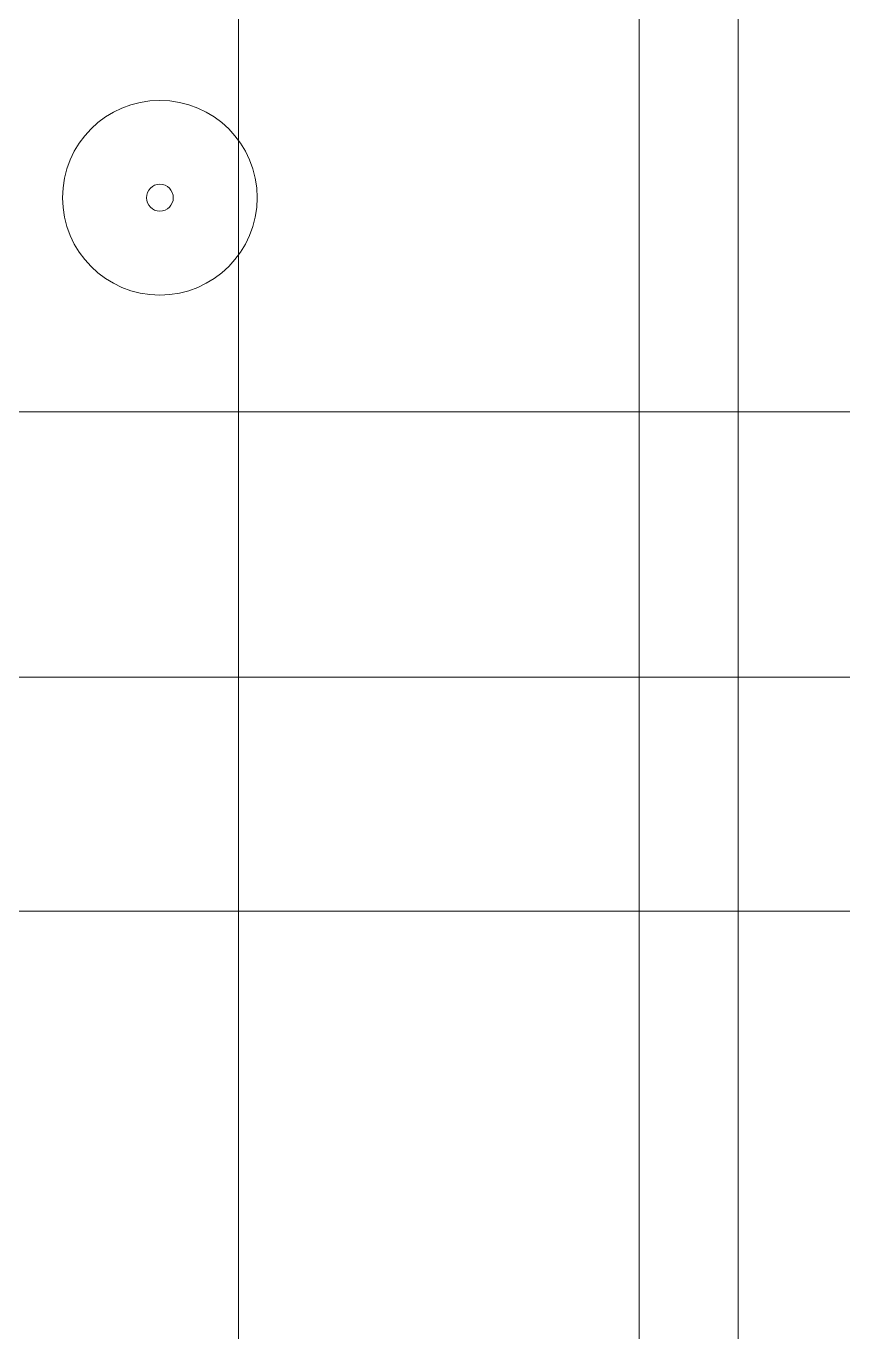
# Model space of a CAD drawing. Extents: x -566 to 72611, y -487 to 32334.
# Drawn here: x 162.72 to 183.16, y 194.61 to 227.29 of the extents above; entities that cross this region are included whole.
import ezdxf

# ---------------------------------------------------------------- set-up
doc = ezdxf.new("R2010")
doc.units = 0
doc.header["$LTSCALE"] = 0.5
doc.header["$MEASUREMENT"] = 0
doc.layers.add('ceilling', color=141, linetype='CONTINUOUS', lineweight=18)
doc.layers.add('light', color=141, linetype='CONTINUOUS', lineweight=20)
doc.layers.add('floor', color=7, linetype='CONTINUOUS', lineweight=5, true_color=0xcfcfcf)

msp = doc.modelspace()

# ---------------------------------------------------------------- hatches: boundary and pattern name
at = {"layer": 'floor'}
h = msp.add_hatch(dxfattribs=at)
h.set_pattern_fill('ANSI37', color=256, scale=100, angle=45)
h.set_pattern_definition([(90, (243.028, 267.632), (-12.5, 9e-16), []), (180, (243.028, 267.632), (-9e-16, -12.5), [])])
h.paths.add_polyline_path([(253.46925, 349.5), (154.11744, 349.5), (154.11744, 348.5), (101.14781, 348.5), (101.14781, 349.5), (0, 349.5), (0, 344.5), (36, 344.5, -0.33835703), (0, 308.66941), (0, 308.5), (0, 173.75), (253.46925, 173.75)])
h.paths.add_polyline_path([(36, 344.5), (0, 344.5), (0, 308.66941, 0.33835703)], flags=17)
h.paths.add_polyline_path([(253.46925, 173.75), (0, 173.75), (0, 173.74997), (0, 169.75), (253.46925, 169.75)])
h.paths.add_polyline_path([(253.46925, 169.75), (0, 169.75), (0, 149.21137), (36, 149.21137, -0.33835703), (0, 113.38078), (0, 113.21137), (0, 29.94998), (0, -5), (253.46925, -5)])
h.paths.add_polyline_path([(36, 149.21137), (0, 149.21137), (0, 113.38078, 0.33835703)], flags=17)
h.paths.add_polyline_path([(575.25, 169.75), (510, 169.75), (474.75, 169.75), (327.5, 169.75), (285.46925, 169.75), (285.46925, 165.75), (253.46925, 165.75), (253.46925, -5), (263.99725, -5), (263.99725, 95.99051), (287, 95.99051), (287, 97.5), (292, 97.5), (292, -5), (341.25, -5), (341.25, 13.02988), (341.25012, 15.02988), (346.24839, 15.02988, 0.36108524), (374.08728, 41.24999), (346.25012, 41.24999), (346.25012, 42.99999), (341.25, 42.99999), (341.25, 44.99999), (341.25, 97.5), (357.75, 97.5), (405.75, 97.5), (575.25, 97.5)])

# ---------------------------------------------------------------- linework, layer by layer
at = {"layer": 'ceilling'}
for p, q in [((178.06343, 349.5), (178.06343, 173.75)), ((0, 211), (533.5, 211))]:
    msp.add_line(p, q, dxfattribs=at)
at = {"layer": 'light', "color": 9, "true_color": 0xc9c9c9}
for radius in [2.43618, 0.33629]:
    msp.add_circle((166.06343, 223), radius, dxfattribs=at)

doc.saveas('drawing.dxf')
